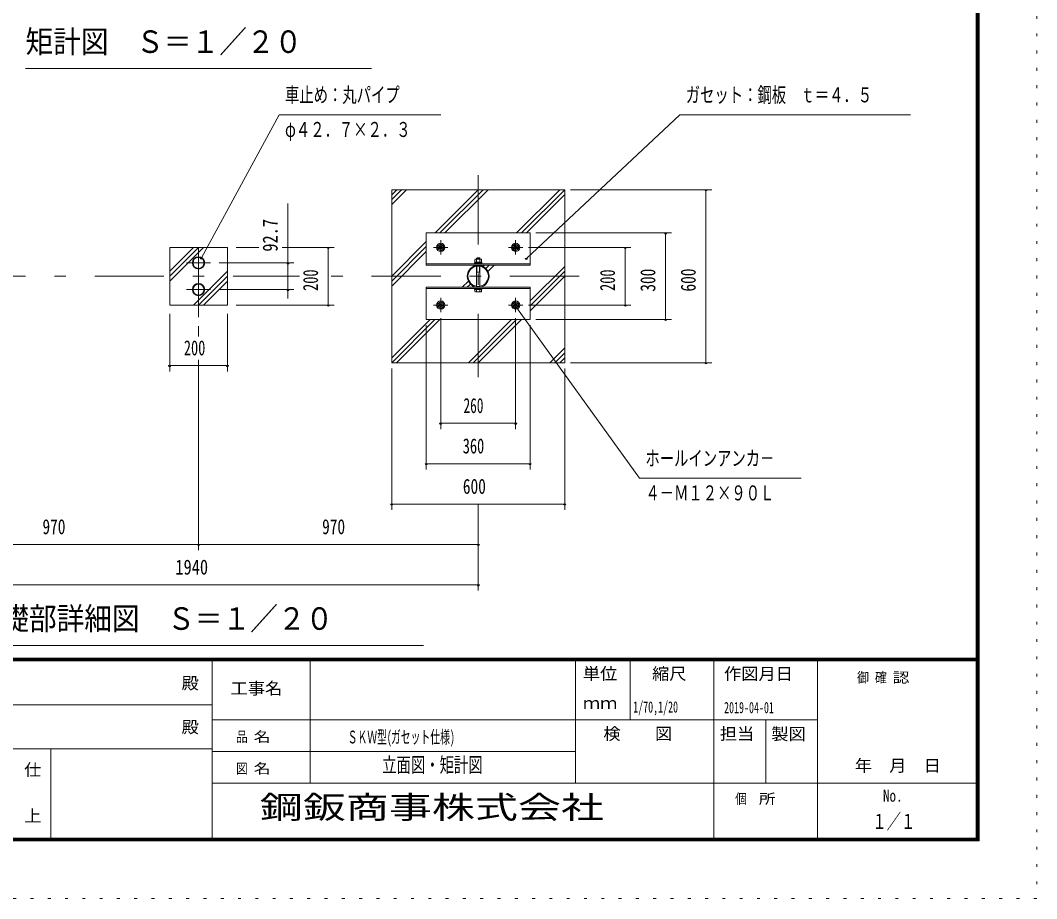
# Model space of a CAD drawing. Units: millimetres, scale not verified, with parts at other scales. Extents: x -30294 to 30299, y -14700 to 14700.
# Drawn here: x 17960 to 30299, y -14700 to -4042 of the extents above; entities that cross this region are included whole.
import ezdxf
from ezdxf.enums import TextEntityAlignment as Align

# ---------------------------------------------------------------- set-up
doc = ezdxf.new("R2010")
doc.units = ezdxf.units.MM
doc.header["$LTSCALE"] = 70
doc.linetypes.add('USER3', pattern=[24, 12, -5, 2, -5])
doc.linetypes.add('USER4', pattern=[3, 0.5, -2.5])
doc.layers.add('0-1_0-F', color=7, linetype='Continuous')
for name, color, linetype, lineweight in [('0-6_2-0BOLD', 7, 'Continuous', 18), ('0-8_2-2CENTER', 3, 'USER3', 18), ('0-9_2-4THIN', 4, 'Continuous', 18), ('0-A_2-5DIM', 3, 'Continuous', 18), ('0-B_2-6HATCH', 2, 'Continuous', 18), ('0-C_F-F', 5, 'Continuous', 18), ('0-D_F-E_J_ADD', 5, 'USER4', 18)]:
    doc.layers.add(name, color=color, linetype=linetype, lineweight=lineweight)
doc.styles.add('ＭＳ ゴシック', font='')
doc.styles.get('ＭＳ ゴシック').set_extended_font_data('MS Gothic')

msp = doc.modelspace()

# ---------------------------------------------------------------- linework, layer by layer
at = {"layer": '0-6_2-0BOLD'}
for p, q in [((24148.76, -6997.82), (22888.76, -6997.82)), ((23478.34, -6976.12), (23478.34, -6944.65)), ((23497.76, -6929.57), (23539.75, -6929.57)), ((23497.76, -7269.03), (23497.76, -7025.17)), ((23498.55, -6944.65), (23498.55, -6976.12)), ((23518.76, -6976.12), (23508.26, -6986.62)), ((23518.76, -6986.62), (23529.25, -6976.12)), ((23538.97, -6976.12), (23538.97, -6944.65)), ((23539.76, -6941.12), (23539.76, -6929.57)), ((23539.76, -7025.17), (23539.76, -7269.03)), ((23561.46, -6976.12), (23561.46, -6986.62)), ((23562.51, -6986.62), (23562.51, -6997.82)), ((23497.76, -7097.57), (23539.76, -7097.57)), ((22888.76, -7296.37), (24148.76, -7296.37)), ((23475, -7307.57), (23475, -7296.37)), ((23498.55, -7332.04), (23498.55, -7307.57)), ((23538.97, -7307.57), (23538.97, -7332.04))]:
    msp.add_line(p, q, dxfattribs=at)
for points in [[(24568.76, -8197.1), (24568.76, -6097.09), (22468.76, -6097.09), (22468.76, -8197.1)], [(24148.76, -7013.57), (22888.76, -7013.57), (22888.76, -6621.57), (24148.76, -6621.57)], [(23028.76, -6817.3), (23063.76, -6837.51), (23098.76, -6817.3), (23098.76, -6776.89), (23063.76, -6756.68), (23028.76, -6776.89)], [(23938.75, -6817.3), (23973.76, -6837.51), (24008.75, -6817.3), (24008.75, -6776.89), (23973.75, -6756.68), (23938.75, -6776.89)], [(20473.75, -7497.1), (19773.75, -7497.1), (19773.75, -6797.1), (20473.75, -6797.1)], [(24148.76, -7280.62), (22888.76, -7280.62), (22888.76, -7672.62), (24148.76, -7672.62)], [(23028.76, -7476.89), (23028.76, -7517.3), (23063.76, -7537.51), (23098.76, -7517.3), (23098.76, -7476.89), (23063.76, -7456.68)], [(23938.75, -7476.89), (23973.76, -7456.68), (24008.75, -7476.89), (24008.75, -7517.3), (23973.75, -7537.51), (23938.75, -7517.3)]]:
    msp.add_lwpolyline(points, close=True, dxfattribs=at)
for points in [[(23562.51, -6986.62), (23475, -6986.62), (23475, -6997.82)], [(23476.06, -6986.62), (23476.06, -6976.12), (23561.46, -6976.12)], [(23478.34, -6944.65), (23484.46, -6941.12), (23553.06, -6941.12), (23559.17, -6944.65), (23559.17, -6976.12)], [(23539.75, -6929.57), (23532.76, -6922.57), (23504.76, -6922.57), (23497.76, -6929.57), (23497.76, -6941.12)], [(23475, -7307.57), (23562.51, -7307.57), (23562.51, -7296.37)], [(23553.06, -7335.57), (23484.46, -7335.57), (23478.34, -7332.04), (23478.34, -7307.57)], [(23559.17, -7307.57), (23559.17, -7332.04), (23553.06, -7335.57)]]:
    msp.add_lwpolyline(points, dxfattribs=at)
for centre, radius in [((23063.76, -6797.09), 50.75), ((23063.76, -6797.09), 34.3), ((23063.76, -6797.09), 15.4), ((23973.75, -6797.09), 50.75), ((23973.75, -6797.09), 34.3), ((23973.75, -6797.09), 15.4), ((20123.76, -6984.87), 74.72), ((20123.76, -6984.87), 66.67), ((23518.76, -7147.1), 133.53), ((23518.76, -7147.1), 123.72), ((20123.76, -7309.32), 74.72), ((20123.76, -7309.32), 66.67), ((23063.76, -7497.1), 50.75), ((23063.76, -7497.1), 34.3), ((23063.76, -7497.1), 15.4), ((23973.75, -7497.1), 50.75), ((23973.75, -7497.1), 34.3), ((23973.75, -7497.1), 15.4)]:
    msp.add_circle(centre, radius, dxfattribs=at)
for centre, radius, start, end in [((23488.45, -6957.33), 16.21, 51.45377, 90), ((23518.76, -7000.69), 59.57, 70.16867, 109.82912), ((23549.07, -6957.34), 16.22, 90, 128.53143), ((23488.45, -7319.36), 16.21, 270, 308.54623), ((23518.76, -7276), 59.57, 250.17088, 289.83133), ((23549.07, -7319.35), 16.22, 231.46857, 270)]:
    msp.add_arc(centre, radius, start, end, dxfattribs=at)
at = {"layer": '0-8_2-2CENTER'}
for p, q in [((23518.76, -5922.1), (23518.76, -8372.1)), ((20123.76, -7642.07), (20123.76, -6652.12)), ((23063.76, -6709.6), (23063.76, -6884.6)), ((23973.75, -6709.6), (23973.75, -6884.6)), ((22976.26, -6797.09), (23151.26, -6797.09)), ((23886.25, -6797.09), (24061.26, -6797.09)), ((19979.03, -6984.87), (20268.48, -6984.87)), ((15503.76, -7147.1), (21348.13, -7147.1)), ((24743.75, -7147.1), (21628.75, -7147.1)), ((20268.48, -7309.32), (19979.03, -7309.32)), ((23151.26, -7497.1), (22976.26, -7497.1)), ((23063.76, -7584.6), (23063.76, -7409.6)), ((24061.26, -7497.1), (23886.25, -7497.1)), ((23973.75, -7584.6), (23973.75, -7409.6))]:
    msp.add_line(p, q, dxfattribs=at)
at = {"layer": '0-9_2-4THIN'}
for p, q in [((23503.36, -6923.97), (23503.36, -6941.12)), ((23534.16, -6941.12), (23534.16, -6923.97))]:
    msp.add_line(p, q, dxfattribs=at)
for points in [[(23503.36, -7024.33), (23503.36, -7097.57), (23497.76, -7107.28)], [(23539.76, -7107.28), (23534.16, -7097.57), (23534.16, -7024.33)]]:
    msp.add_lwpolyline(points, dxfattribs=at)
for centre in [(23063.76, -6797.09), (23973.75, -6797.09), (23063.76, -7497.1), (23973.75, -7497.1)]:
    msp.add_circle(centre, 21, dxfattribs=at)
at = {"layer": '0-A_2-5DIM'}
for p, q in [((22223.76, -4627.1), (18023.75, -4627.1)), ((26353.76, -6097.09), (24638.76, -6097.09)), ((26297.75, -6097.09), (26269.75, -6097.09)), ((26283.75, -6097.09), (26283.75, -8197.1)), ((21208.75, -7416.2), (21208.75, -6263.87)), ((25863.75, -6622.1), (24218.76, -6622.1)), ((25807.75, -6622.1), (25779.75, -6622.1)), ((25793.75, -7672.09), (25793.75, -6622.1)), ((20854.7, -6797.1), (20578.75, -6797.1)), ((21138.75, -6797.1), (21768.75, -6797.1)), ((21712.75, -6797.1), (21684.75, -6797.1)), ((21698.75, -6797.1), (21698.75, -7497.1)), ((24131.26, -6797.09), (25373.76, -6797.09)), ((25317.75, -6797.1), (25289.75, -6797.1)), ((25303.75, -6797.09), (25303.75, -7497.1)), ((20173.35, -6924.2), (20145.35, -6924.2)), ((20373.48, -6984.87), (21278.75, -6984.87)), ((21222.75, -6984.87), (21194.75, -6984.87)), ((24117.45, -6931.72), (24089.45, -6931.72)), ((21278.75, -7309.32), (20373.48, -7309.32)), ((21222.75, -7309.32), (21194.75, -7309.32)), ((21768.75, -7497.1), (20578.75, -7497.1)), ((21712.75, -7497.1), (21684.75, -7497.1)), ((23997.02, -7524.72), (23969.02, -7524.72)), ((25373.76, -7497.1), (24131.26, -7497.1)), ((25317.75, -7497.1), (25289.75, -7497.1)), ((19773.75, -8302.1), (19773.75, -7602.1)), ((20473.75, -7602.1), (20473.75, -8302.1)), ((20123.76, -7752.45), (20123.76, -7878.52)), ((22888.76, -7742.62), (22888.76, -9492.09)), ((23063.76, -9002.09), (23063.76, -7654.6)), ((23973.75, -9002.09), (23973.75, -7654.6)), ((24148.76, -9492.09), (24148.76, -7742.62)), ((24218.76, -7672.09), (25863.75, -7672.09)), ((25807.75, -7672.09), (25779.75, -7672.09)), ((19787.75, -8232.1), (19759.75, -8232.1)), ((20473.75, -8232.1), (19773.75, -8232.1)), ((20123.76, -8162.09), (20123.76, -10472.1)), ((20487.75, -8232.1), (20459.75, -8232.1)), ((26353.76, -8197.1), (24638.76, -8197.1)), ((26297.75, -8197.1), (26269.75, -8197.1)), ((22468.76, -9982.1), (22468.76, -8267.09)), ((24568.76, -8267.09), (24568.76, -9982.1)), ((23077.76, -8932.1), (23049.76, -8932.1)), ((23063.76, -8932.1), (23973.75, -8932.1)), ((23987.75, -8932.1), (23959.75, -8932.1)), ((22902.76, -9422.1), (22874.76, -9422.1)), ((22888.76, -9422.1), (24148.76, -9422.1)), ((24162.76, -9422.1), (24134.76, -9422.1)), ((22482.76, -9912.1), (22454.76, -9912.1)), ((24568.76, -9912.1), (22468.76, -9912.1)), ((23518.76, -10962.1), (23518.76, -9912.1)), ((24582.76, -9912.1), (24554.76, -9912.1)), ((16728.75, -10402.1), (23518.76, -10402.1)), ((20137.75, -10402.1), (20109.75, -10402.1)), ((23532.76, -10402.1), (23504.76, -10402.1)), ((23518.76, -10892.1), (16728.75, -10892.1)), ((23532.76, -10892.1), (23504.76, -10892.1)), ((17393.76, -11627.1), (22853.76, -11627.1))]:
    msp.add_line(p, q, dxfattribs=at)
for points in [[(20159.35, -6924.2), (21103.75, -5187.1), (23063.75, -5187.1)], [(24103.45, -6931.72), (25968.76, -5187.1), (28768.77, -5187.1)], [(23983.02, -7524.72), (25478.76, -9597.1), (27438.76, -9597.1)]]:
    msp.add_lwpolyline(points, dxfattribs=at)
for centre in [(26283.75, -6097.09), (25793.75, -6622.1), (21698.75, -6797.1), (25303.75, -6797.1), (20159.35, -6924.2), (21208.75, -6984.87), (24103.45, -6931.72), (21208.75, -7309.32), (21698.75, -7497.1), (23983.02, -7524.72), (25303.75, -7497.1), (25793.75, -7672.09), (19773.75, -8232.1), (20473.75, -8232.1), (26283.75, -8197.1), (23063.76, -8932.1), (23973.75, -8932.1), (22888.76, -9422.1), (24148.76, -9422.1), (22468.76, -9912.1), (24568.76, -9912.1), (20123.75, -10402.1), (23518.76, -10402.1), (23518.76, -10892.1)]:
    msp.add_arc(centre, 14, 180, 0, dxfattribs=at)
at = {"layer": '0-B_2-6HATCH'}
for p, q in [((22648.26, -6097.09), (22468.76, -6276.59)), ((22468.76, -6217.2), (22588.86, -6097.09)), ((22529.46, -6097.09), (22468.76, -6157.8)), ((22994.94, -6621.57), (23519.41, -6097.09)), ((23578.81, -6097.09), (23054.34, -6621.57)), ((23113.73, -6621.57), (23638.21, -6097.09)), ((24509.37, -6097.09), (23984.89, -6621.57)), ((24568.76, -6097.09), (24044.28, -6621.57)), ((24103.68, -6621.57), (24568.76, -6156.49)), ((22468.76, -7147.75), (22888.76, -6727.75)), ((20183.15, -6797.1), (19773.75, -7206.49)), ((19773.75, -7147.09), (20123.76, -6797.1)), ((20064.36, -6797.1), (19773.75, -7087.7)), ((22888.76, -6787.14), (22468.76, -7207.15)), ((22468.76, -7266.54), (22888.76, -6846.54)), ((23592.89, -7013.57), (23578.68, -7027.77)), ((23613.17, -7052.68), (23652.28, -7013.57)), ((23711.68, -7013.57), (23638.08, -7087.17)), ((24568.76, -7027.65), (24148.76, -7447.65)), ((20473.75, -7087.7), (20064.36, -7497.1)), ((20123.76, -7497.1), (20473.75, -7147.1)), ((24148.76, -7507.04), (24568.76, -7087.05)), ((24568.76, -7146.44), (24148.76, -7566.44)), ((20473.75, -7206.5), (20183.15, -7497.1)), ((23399.44, -7207.02), (23325.84, -7280.62)), ((23385.23, -7280.62), (23424.35, -7241.51)), ((23444.63, -7280.62), (23458.83, -7266.42)), ((22468.76, -8197.1), (22993.24, -7672.62)), ((22933.84, -7672.62), (22468.76, -8137.7)), ((23052.63, -7672.62), (22528.15, -8197.1)), ((23923.78, -7672.62), (23399.31, -8197.1)), ((23458.71, -8197.1), (23983.18, -7672.62)), ((24042.58, -7672.62), (23518.11, -8197.1)), ((24389.26, -8197.1), (24568.76, -8017.6)), ((24568.76, -8077), (24448.66, -8197.1)), ((24508.05, -8197.1), (24568.76, -8136.39))]:
    msp.add_line(p, q, dxfattribs=at)
at = {"layer": '0-C_F-F'}
for p, q in [((29563.87, -11781), (-10546.13, -11781)), ((-10546.13, -11784.5), (29563.87, -11784.5)), ((29563.87, -11788), (-10546.13, -11788)), ((-10546.13, -11791.5), (29563.87, -11791.5)), ((29563.87, -11795), (-10546.13, -11795)), ((-10546.13, -11798.5), (29563.87, -11798.5)), ((29563.87, -11802), (-10546.13, -11802)), ((-10546.13, -11805.5), (29563.87, -11805.5)), ((29563.87, -11809), (-10546.13, -11809)), ((-10546.13, -11812.5), (29563.87, -11812.5)), ((29563.87, -11816), (-10546.13, -11816)), ((20288.87, -14000), (20288.87, -11816)), ((21478.87, -11816), (21478.87, -13300)), ((24698.88, -13300), (24698.88, -11816)), ((25363.88, -11816), (25363.88, -12530)), ((26378.88, -14000), (26378.88, -11816)), ((27638.88, -14000), (27638.88, -11816)), ((14968.88, -12348), (20288.87, -12348)), ((20288.87, -12530), (27638.88, -12530)), ((27008.87, -12530), (27008.87, -13300)), ((20288.87, -12880), (14968.88, -12880)), ((18328.87, -14000), (18328.87, -12880)), ((24698.88, -12915), (20288.87, -12915)), ((20288.87, -13300), (29598.87, -13300))]:
    msp.add_line(p, q, dxfattribs=at)
for points in [[(29598.87, -14000), (-10581.13, -14000), (-10581.13, 14140), (29598.87, 14140)], [(29595.37, -13996.5), (-10577.63, -13996.5), (-10577.63, 14136.5), (29595.37, 14136.5)], [(29591.87, -13993), (29591.87, 14133), (-10574.13, 14133), (-10574.13, -13993)], [(29588.37, -13989.5), (-10570.63, -13989.5), (-10570.63, 14129.5), (29588.37, 14129.5)], [(29584.87, -13986), (29584.87, 14126), (-10567.13, 14126), (-10567.13, -13986)], [(29581.37, -13982.5), (-10563.63, -13982.5), (-10563.63, 14122.5), (29581.37, 14122.5)], [(29577.87, -13979), (29577.87, 14119), (-10560.13, 14119), (-10560.13, -13979)], [(29574.37, -13975.5), (-10556.63, -13975.5), (-10556.63, 14115.5), (29574.37, 14115.5)], [(29570.87, -13972), (-10553.13, -13972), (-10553.13, 14112), (29570.87, 14112)], [(29567.37, -13968.5), (-10549.63, -13968.5), (-10549.63, 14108.5), (29567.37, 14108.5)], [(29563.87, -13965), (29563.87, 14105), (-10546.13, 14105), (-10546.13, -13965)]]:
    msp.add_lwpolyline(points, close=True, dxfattribs=at)
at = {"layer": '0-D_F-E_J_ADD'}
msp.add_lwpolyline([(30298.87, -14700), (-11281.13, -14700), (-11281.13, 14700), (30298.87, 14700)], close=True, dxfattribs=at)

# ---------------------------------------------------------------- texts
at = {"layer": '0-1_0-F', "style": 'ＭＳ ゴシック'}
for s, height, width, p in [('1/70,1/20', 136.8, 0.65, (25400.53, -12483.38)), ('2019-04-01', 136.8, 0.65, (26503.88, -12490.3)), ('ＳＫＷ型(', 155, 0.55, (21933.87, -12862.5)), ('ガセット仕様)', 155, 0.55, (22459.95, -12862.5)), ('立面図・矩計図', 182.3, 0.7, (22353.87, -13222.63)), ('１／１', 182.3, 0.7, (28303.87, -13908.29))]:
    msp.add_text(s, height=height, dxfattribs=dict(at, width=width)).set_placement(p, align=Align.BOTTOM_LEFT)
at = {"layer": '0-A_2-5DIM', "color": 7, "style": 'ＭＳ ゴシック'}
for s, height, width, p in [('矩計図\u3000Ｓ＝１／２０', 273.5, 0.9, (18023.75, -4519.79)), ('車止め：丸パイプ', 182.3, 0.7, (21173.75, -5092.23)), ('ガセット：鋼板\u3000ｔ＝４．５', 182.3, 0.7, (26038.76, -5092.22)), ('φ４２．７×２．３', 182.3, 0.7, (21173.74, -5512.22)), ('200', 182.3, 0.7, (19945.59, -8162.09)), ('260', 182.3, 0.65, (23340.57, -8862.09)), ('360', 182.3, 0.7, (23331.55, -9352.09)), ('ホールインアンカ－', 182.3, 0.7, (25548.76, -9502.22)), ('600', 182.3, 0.75, (23332.76, -9842.09)), ('４－Ｍ１２×９０Ｌ', 182.3, 0.7, (25548.76, -9922.22)), ('970', 182.3, 0.75, (18229.1, -10332.1)), ('970', 182.3, 0.75, (21624.1, -10332.1)), ('1940', 182.3, 0.8, (19842.7, -10822.1)), ('基礎部詳細図\u3000Ｓ＝１／２０', 273.5, 0.9, (17393.76, -11519.79)), ('鋼鈑商事株式会社', 273.5, 1.4, (20867.37, -13808.88))]:
    msp.add_text(s, height=height, dxfattribs=dict(at, width=width)).set_placement(p, align=Align.BOTTOM_LEFT)
for s, width, p in [('92.7', 0.8, (21138.75, -6849.29)), ('200', 0.7, (21628.75, -7325.26)), ('200', 0.7, (25233.75, -7325.26)), ('300', 0.75, (25723.75, -7334.84)), ('600', 0.75, (26213.75, -7333.1))]:
    msp.add_text(s, height=182.3, rotation=90, dxfattribs=dict(at, width=width)).set_placement(p, align=Align.BOTTOM_LEFT)
at = {"layer": '0-C_F-F', "color": 7, "style": 'ＭＳ ゴシック'}
for s, height, width, p in [('単位', 145.9, 1.05, (24789.87, -12086.6)), ('縮尺', 145.9, 1.05, (25629.87, -12086.6)), ('作図月日', 145.9, 1.05, (26503.33, -12088.03)), ('御 ', 124, 0.85, (28118.73, -12116.2)), ('確 ', 124, 0.85, (28334.87, -12116.2)), ('認', 124, 1.2, (28551.01, -12116.2)), ('殿', 145.9, 1.05, (19917.87, -12202.1)), ('工事名', 145.9, 1.05, (20512.87, -12265.1)), ('ｍｍ', 145.9, 1.05, (24789.87, -12443.6)), ('殿', 145.9, 1.05, (19917.87, -12734.1)), ('品 ', 124, 0.85, (20577.62, -12834.5)), ('名', 124, 1.2, (20793.76, -12834.5)), ('検\u3000\u3000図', 145.9, 1.05, (25038.37, -12814.6)), ('担当', 145.9, 1.05, (26452.38, -12814.6)), ('製図', 145.9, 1.05, (27076.75, -12818.04)), ('仕', 145.9, 1.05, (18006.87, -13252.1)), ('図 ', 124, 0.85, (20577.62, -13219.5)), ('名', 124, 1.2, (20793.76, -13219.5)), ('\u3000年\u3000月\u3000日', 145.9, 1.05, (27882.11, -13202.3)), ('個  ', 124, 0.85, (26637.88, -13587)), ('所', 124, 1.2, (26926.06, -13587)), ('No.', 145.9, 0.8, (28433.37, -13567.1)), ('上', 145.9, 1.05, (18006.87, -13812.1))]:
    msp.add_text(s, height=height, dxfattribs=dict(at, width=width)).set_placement(p, align=Align.BOTTOM_LEFT)

doc.saveas('drawing.dxf')
